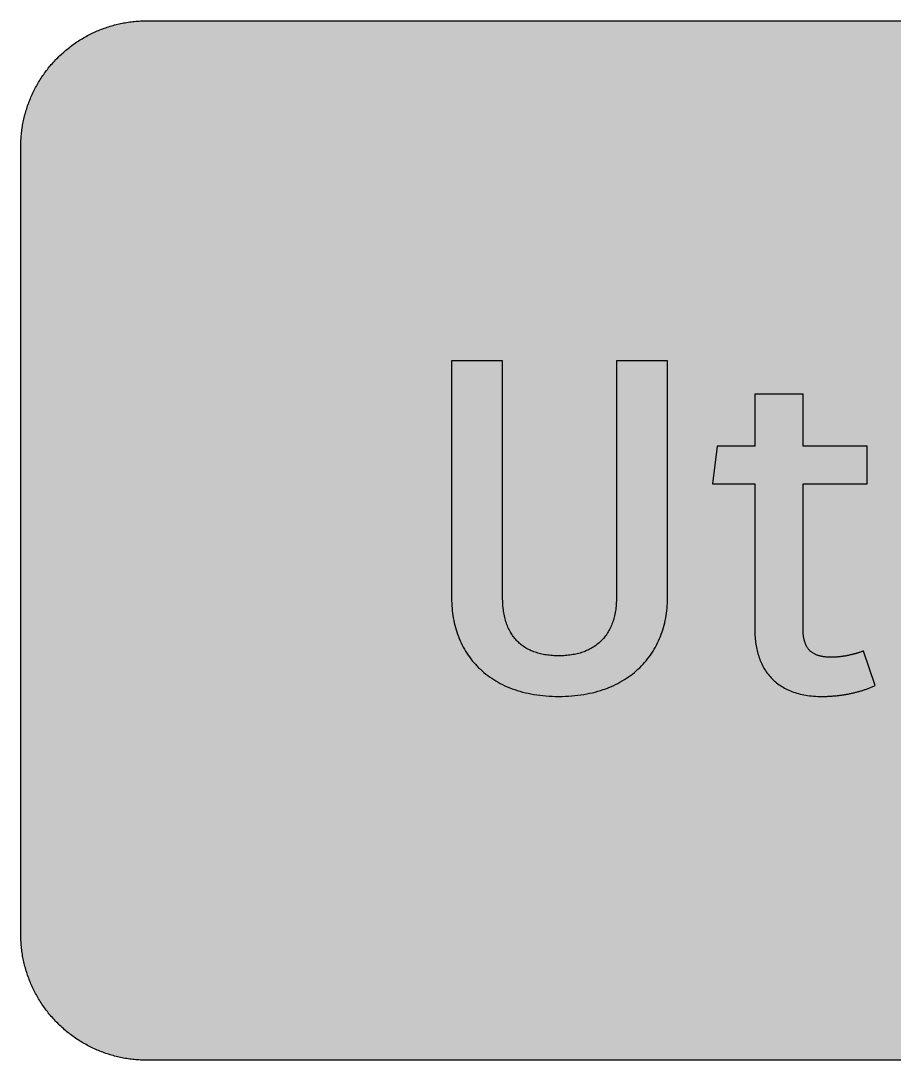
# Model space of a CAD drawing. Header units: millimetres. Extents: x 0 to 212, y 0 to 116.
# Drawn here: x 0.1 to 97.9, y 0.1 to 116.5 of the extents above; entities that cross this region are included whole.
import ezdxf

# ---------------------------------------------------------------- set-up
doc = ezdxf.new("R2010")
doc.units = ezdxf.units.MM

msp = doc.modelspace()

# ---------------------------------------------------------------- hatches: boundary and pattern name
for color, points in [(254, [(14.1633, 0.0536), (13.9878, 0.0533), (13.8125, 0.0559), (13.6373, 0.061), (13.462, 0.0686), (13.2893, 0.0787), (13.114, 0.0914), (12.9413, 0.1041), (12.7686, 0.1219), (12.5959, 0.1397), (12.4231, 0.16), (12.2504, 0.1829), (12.0777, 0.2057), (11.9075, 0.2337), (11.7373, 0.2616), (11.5672, 0.2921), (11.397, 0.3251), (11.2268, 0.3607), (11.0592, 0.3988), (10.8915, 0.4369), (10.7239, 0.4775), (10.5562, 0.5207), (10.3886, 0.5664), (10.2235, 0.6121), (10.0584, 0.6629), (9.8933, 0.7137), (9.7307, 0.7671), (9.5682, 0.8204), (9.4056, 0.8788), (9.2431, 0.9373), (9.083, 0.9982), (8.923, 1.0617), (8.763, 1.1252), (8.6055, 1.1938), (8.4455, 1.2624), (8.2906, 1.331), (8.1331, 1.4046), (7.9781, 1.4783), (7.8232, 1.5545), (7.6708, 1.6332), (7.5184, 1.7145), (7.366, 1.7958), (7.2161, 1.8796), (7.0663, 1.966), (6.919, 2.0523), (6.7716, 2.1438), (6.6243, 2.2352), (6.4795, 2.3266), (6.3348, 2.4232), (6.19, 2.5197), (6.0477, 2.6187), (5.908, 2.7178), (5.7683, 2.8194), (5.6286, 2.9235), (5.4915, 3.0302), (5.3543, 3.1369), (5.2197, 3.2461), (5.0851, 3.3579), (4.953, 3.4722), (4.8209, 3.5865), (4.6914, 3.7033), (4.5644, 3.8202), (4.4348, 3.9395), (4.3104, 4.0615), (4.1859, 4.1859), (4.0615, 4.3104), (3.9395, 4.4348), (3.8202, 4.5618), (3.7033, 4.6914), (3.5865, 4.8209), (3.4722, 4.953), (3.3579, 5.0851), (3.2487, 5.2197), (3.1369, 5.3543), (3.0302, 5.4915), (2.9235, 5.6286), (2.8194, 5.7683), (2.7178, 5.908), (2.6187, 6.0477), (2.5197, 6.19), (2.4232, 6.3348), (2.3266, 6.477), (2.2352, 6.6243), (2.1438, 6.7691), (2.0523, 6.919), (1.966, 7.0663), (1.8796, 7.2161), (1.7958, 7.366), (1.7145, 7.5184), (1.6332, 7.6708), (1.5545, 7.8232), (1.4783, 7.9781), (1.4046, 8.1331), (1.331, 8.2906), (1.2598, 8.4455), (1.1913, 8.603), (1.1252, 8.763), (1.0592, 8.923), (0.9982, 9.083), (0.9373, 9.2431), (0.8763, 9.4056), (0.8204, 9.5682), (0.7645, 9.7307), (0.7112, 9.8933), (0.6604, 10.0584), (0.6121, 10.2235), (0.5639, 10.3911), (0.5207, 10.5562), (0.4775, 10.7239), (0.4343, 10.8915), (0.3962, 11.0592), (0.3607, 11.2268), (0.3251, 11.397), (0.2921, 11.5672), (0.2616, 11.7373), (0.2311, 11.9075), (0.2057, 12.0802), (0.1803, 12.2504), (0.1575, 12.4231), (0.1372, 12.5959), (0.1194, 12.7686), (0.1041, 12.9413), (0.0889, 13.1166), (0.0787, 13.2893), (0.0686, 13.4645), (0.061, 13.6373), (0.0559, 13.8125), (0.0508, 13.9878), (0.0508, 14.163), (0.0522, 102.3592), (0.0508, 102.5322), (0.0559, 102.7074), (0.061, 102.8827), (0.0686, 103.058), (0.0787, 103.2307), (0.0889, 103.4059), (0.1041, 103.5787), (0.1194, 103.7514), (0.1372, 103.9241), (0.1575, 104.0968), (0.1803, 104.2695), (0.2057, 104.4423), (0.2311, 104.6124), (0.2616, 104.7826), (0.2921, 104.9528), (0.3251, 105.123), (0.3607, 105.2932), (0.3962, 105.4608), (0.4343, 105.6284), (0.4775, 105.7961), (0.5207, 105.9637), (0.5639, 106.1314), (0.6121, 106.2965), (0.6604, 106.4616), (0.7112, 106.6267), (0.7645, 106.7892), (0.8204, 106.9518), (0.8763, 107.1143), (0.9373, 107.2769), (0.9982, 107.4369), (1.0592, 107.5969), (1.1252, 107.757), (1.1913, 107.9144), (1.2598, 108.0745), (1.331, 108.2294), (1.4046, 108.3869), (1.4783, 108.5418), (1.5545, 108.6968), (1.6332, 108.8492), (1.7145, 109.0016), (1.7958, 109.154), (1.8796, 109.3038), (1.966, 109.4537), (2.0523, 109.601), (2.1438, 109.7483), (2.2352, 109.8956), (2.3266, 110.0404), (2.4232, 110.1852), (2.5197, 110.33), (2.6187, 110.4722), (2.7178, 110.6119), (2.8194, 110.7516), (2.9235, 110.8913), (3.0302, 111.0285), (3.1369, 111.1656), (3.2487, 111.3003), (3.3579, 111.4349), (3.4722, 111.567), (3.5865, 111.699), (3.7033, 111.8286), (3.8202, 111.9556), (3.9395, 112.0851), (4.0615, 112.2096), (4.1859, 112.334), (4.3104, 112.4585), (4.4348, 112.5804), (4.5644, 112.6998), (4.6914, 112.8166), (4.8209, 112.9335), (4.953, 113.0478), (5.0851, 113.1621), (5.2197, 113.2713), (5.3543, 113.3831), (5.4915, 113.4897), (5.6286, 113.5964), (5.7683, 113.7006), (5.908, 113.8022), (6.0477, 113.9012), (6.19, 114.0003), (6.3348, 114.0968), (6.4795, 114.1933), (6.6243, 114.2848), (6.7716, 114.3762), (6.919, 114.4676), (7.0663, 114.554), (7.2161, 114.6404), (7.366, 114.7242), (7.5184, 114.8055), (7.6708, 114.8867), (7.8232, 114.9655), (7.9781, 115.0417), (8.1331, 115.1153), (8.2906, 115.189), (8.4455, 115.2601), (8.6055, 115.3287), (8.763, 115.3947), (8.923, 115.4608), (9.083, 115.5217), (9.2431, 115.5827), (9.4056, 115.6437), (9.5682, 115.6995), (9.7307, 115.7554), (9.8933, 115.8088), (10.0584, 115.8596), (10.2235, 115.9078), (10.3886, 115.9561), (10.5562, 115.9993), (10.7239, 116.0424), (10.8915, 116.0856), (11.0592, 116.1237), (11.2268, 116.1593), (11.397, 116.1948), (11.5672, 116.2279), (11.7373, 116.2583), (11.9075, 116.2888), (12.0777, 116.3142), (12.2504, 116.3396), (12.4231, 116.3625), (12.5959, 116.3828), (12.7686, 116.4006), (12.9413, 116.4158), (13.114, 116.4311), (13.2893, 116.4412), (13.462, 116.4514), (13.6373, 116.459), (13.8125, 116.4641), (13.9878, 116.4692), (14.163, 116.4692), (197.6078, 116.4703), (197.7822, 116.4692), (197.9574, 116.4641), (198.1327, 116.459), (198.3054, 116.4514), (198.4807, 116.4412), (198.6534, 116.4311), (198.8287, 116.4158), (199.0014, 116.4006), (199.1741, 116.3828), (199.3468, 116.3625), (199.5195, 116.3396), (199.6897, 116.3142), (199.8624, 116.2888), (200.0326, 116.2583), (200.2028, 116.2279), (200.373, 116.1948), (200.5432, 116.1593), (200.7108, 116.1237), (200.8784, 116.0856), (201.0461, 116.0424), (201.2137, 115.9993), (201.3788, 115.9561), (201.5465, 115.9078), (201.7116, 115.8596), (201.8767, 115.8088), (202.0392, 115.7554), (202.2018, 115.6995), (202.3643, 115.6437), (202.5269, 115.5827), (202.6869, 115.5217), (202.8469, 115.4608), (203.007, 115.3947), (203.167, 115.3287), (203.3245, 115.2601), (203.4794, 115.189), (203.6369, 115.1153), (203.7918, 115.0417), (203.9468, 114.9655), (204.0992, 114.8867), (204.2516, 114.8055), (204.404, 114.7242), (204.5538, 114.6404), (204.7037, 114.554), (204.8535, 114.4676), (205.0009, 114.3762), (205.1456, 114.2848), (205.293, 114.1933), (205.4352, 114.0968), (205.58, 114.0003), (205.7222, 113.9012), (205.8619, 113.8022), (206.0016, 113.7006), (206.1413, 113.5964), (206.2785, 113.4897), (206.4156, 113.3831), (206.5503, 113.2713), (206.6849, 113.1621), (206.817, 113.0478), (206.949, 112.9335), (207.0786, 112.8166), (207.2081, 112.6998), (207.3351, 112.5804), (207.4596, 112.4585), (207.584, 112.334), (207.7085, 112.2096), (207.8304, 112.0851), (207.9498, 111.9556), (208.0666, 111.8286), (208.1835, 111.699), (208.2978, 111.567), (208.4121, 111.4349), (208.5238, 111.3003), (208.6331, 111.1656), (208.7397, 111.0285), (208.8464, 110.8913), (208.9506, 110.7516), (209.0522, 110.6119), (209.1512, 110.4722), (209.2503, 110.33), (209.3468, 110.1852), (209.4433, 110.0404), (209.5348, 109.8956), (209.6262, 109.7483), (209.7176, 109.601), (209.804, 109.4537), (209.8904, 109.3038), (209.9742, 109.154), (210.0555, 109.0016), (210.1367, 108.8492), (210.2155, 108.6968), (210.2917, 108.5418), (210.3653, 108.3869), (210.439, 108.2294), (210.5076, 108.0745), (210.5762, 107.9144), (210.6447, 107.757), (210.7082, 107.5969), (210.7717, 107.4369), (210.8327, 107.2769), (210.8911, 107.1143), (210.9495, 106.9518), (211.0029, 106.7892), (211.0562, 106.6267), (211.107, 106.4616), (211.1578, 106.2965), (211.2035, 106.1314), (211.2493, 105.9637), (211.2924, 105.7961), (211.3331, 105.6284), (211.3712, 105.4608), (211.4093, 105.2932), (211.4448, 105.123), (211.4779, 104.9528), (211.5083, 104.7826), (211.5363, 104.6124), (211.5642, 104.4423), (211.5871, 104.2695), (211.6099, 104.0968), (211.6303, 103.9241), (211.648, 103.7514), (211.6658, 103.5787), (211.6785, 103.4059), (211.6912, 103.2307), (211.7014, 103.058), (211.709, 102.8827), (211.7141, 102.7074), (211.7166, 102.5322), (211.7166, 102.3569), (211.7189, 14.1647), (211.7166, 13.9878), (211.7141, 13.8125), (211.709, 13.6373), (211.7014, 13.4645), (211.6912, 13.2893), (211.6785, 13.1166), (211.6658, 12.9413), (211.648, 12.7686), (211.6303, 12.5959), (211.6099, 12.4231), (211.5871, 12.2504), (211.5642, 12.0802), (211.5363, 11.9075), (211.5083, 11.7373), (211.4779, 11.5672), (211.4448, 11.397), (211.4093, 11.2268), (211.3712, 11.0592), (211.3331, 10.8915), (211.2924, 10.7239), (211.2493, 10.5562), (211.2035, 10.3911), (211.1578, 10.2235), (211.107, 10.0584), (211.0562, 9.8933), (211.0029, 9.7307), (210.9495, 9.5682), (210.8911, 9.4056), (210.8327, 9.2431), (210.7717, 9.083), (210.7082, 8.923), (210.6447, 8.763), (210.5762, 8.603), (210.5076, 8.4455), (210.439, 8.2906), (210.3653, 8.1331), (210.2917, 7.9781), (210.2155, 7.8232), (210.1367, 7.6708), (210.0555, 7.5184), (209.9742, 7.366), (209.8904, 7.2161), (209.804, 7.0663), (209.7176, 6.919), (209.6262, 6.7691), (209.5348, 6.6243), (209.4433, 6.477), (209.3468, 6.3348), (209.2503, 6.19), (209.1512, 6.0477), (209.0522, 5.908), (208.9506, 5.7683), (208.8464, 5.6286), (208.7397, 5.4915), (208.6331, 5.3543), (208.5238, 5.2197), (208.4121, 5.0851), (208.2978, 4.953), (208.1835, 4.8209), (208.0666, 4.6914), (207.9498, 4.5618), (207.8304, 4.4348), (207.7085, 4.3104), (207.584, 4.1859), (207.4596, 4.0615), (207.3351, 3.9395), (207.2081, 3.8202), (207.0786, 3.7033), (206.949, 3.5865), (206.817, 3.4722), (206.6849, 3.3579), (206.5503, 3.2461), (206.4156, 3.1369), (206.2785, 3.0302), (206.1413, 2.9235), (206.0016, 2.8194), (205.8619, 2.7178), (205.7222, 2.6187), (205.58, 2.5197), (205.4352, 2.4232), (205.293, 2.3266), (205.1456, 2.2352), (205.0009, 2.1438), (204.8535, 2.0523), (204.7037, 1.966), (204.5538, 1.8796), (204.404, 1.7958), (204.2516, 1.7145), (204.0992, 1.6332), (203.9468, 1.5545), (203.7918, 1.4783), (203.6369, 1.4046), (203.4794, 1.331), (203.3245, 1.2624), (203.167, 1.1938), (203.007, 1.1252), (202.8469, 1.0617), (202.6869, 0.9982), (202.5269, 0.9373), (202.3643, 0.8788), (202.2018, 0.8204), (202.0392, 0.7671), (201.8767, 0.7137), (201.7116, 0.6629), (201.5465, 0.6121), (201.3788, 0.5664), (201.2137, 0.5207), (201.0461, 0.4775), (200.8784, 0.4369), (200.7108, 0.3988), (200.5432, 0.3607), (200.373, 0.3251), (200.2028, 0.2921), (200.0326, 0.2616), (199.8624, 0.2337), (199.6897, 0.2057), (199.5195, 0.1829), (199.3468, 0.16), (199.1741, 0.1397), (199.0014, 0.1219), (198.8287, 0.1041), (198.6534, 0.0914), (198.4807, 0.0787), (198.3054, 0.0686), (198.1327, 0.061), (197.9574, 0.0559), (197.7822, 0.0533), (197.6069, 0.0533)]), (59, [(72.4958, 78.3689), (66.7812, 78.3689), (66.7812, 51.912), (66.7791, 51.7068), (66.7715, 51.5061), (66.7639, 51.308), (66.7512, 51.1124), (66.736, 50.9219), (66.7156, 50.734), (66.6928, 50.5485), (66.6648, 50.3682), (66.6344, 50.1879), (66.6013, 50.0151), (66.5658, 49.8424), (66.5251, 49.6748), (66.4794, 49.5071), (66.4337, 49.3471), (66.3829, 49.1871), (66.3296, 49.0322), (66.2711, 48.8798), (66.2127, 48.7299), (66.1492, 48.5851), (66.0806, 48.4429), (66.0121, 48.3032), (65.9384, 48.166), (65.8622, 48.0339), (65.7835, 47.9044), (65.7022, 47.7774), (65.6158, 47.6529), (65.5269, 47.5336), (65.4355, 47.4167), (65.3415, 47.3024), (65.245, 47.1932), (65.1434, 47.0865), (65.0392, 46.9824), (64.9351, 46.8808), (64.8259, 46.7843), (64.7116, 46.6903), (64.5973, 46.5988), (64.4804, 46.5099), (64.3585, 46.4261), (64.2366, 46.3448), (64.1096, 46.2661), (63.9826, 46.1924), (63.8505, 46.1188), (63.7159, 46.0502), (63.5787, 45.9842), (63.4416, 45.9232), (63.2993, 45.8648), (63.1546, 45.8089), (63.0072, 45.7556), (62.8574, 45.7073), (62.705, 45.659), (62.55, 45.6184), (62.3926, 45.5778), (62.2325, 45.5397), (62.0725, 45.5066), (61.9074, 45.4762), (61.7398, 45.4508), (61.5721, 45.4254), (61.3994, 45.405), (61.2267, 45.3873), (61.0514, 45.3746), (60.8711, 45.3619), (60.6908, 45.3542), (60.5079, 45.3492), (60.325, 45.3492), (60.1396, 45.3492), (59.9567, 45.3542), (59.7764, 45.3619), (59.5986, 45.372), (59.4233, 45.3873), (59.2506, 45.405), (59.0804, 45.4254), (58.9128, 45.4482), (58.7477, 45.4736), (58.5851, 45.5041), (58.4251, 45.5371), (58.2676, 45.5727), (58.1152, 45.6133), (57.9628, 45.654), (57.8129, 45.6997), (57.6656, 45.7479), (57.5208, 45.8013), (57.3786, 45.8546), (57.2414, 45.913), (57.1043, 45.974), (56.9722, 46.04), (56.8401, 46.1061), (56.7131, 46.1772), (56.5861, 46.2534), (56.4642, 46.3296), (56.3448, 46.4109), (56.228, 46.4947), (56.1137, 46.5811), (56.0019, 46.6725), (55.8952, 46.7665), (55.7886, 46.863), (55.687, 46.9621), (55.5879, 47.0662), (55.4914, 47.1729), (55.3974, 47.2821), (55.306, 47.3964), (55.2171, 47.5107), (55.1332, 47.6326), (55.052, 47.7545), (54.9732, 47.8815), (54.897, 48.0111), (54.8234, 48.1432), (54.7548, 48.2803), (54.6862, 48.4175), (54.6227, 48.5623), (54.5643, 48.707), (54.5059, 48.8569), (54.4525, 49.0093), (54.4017, 49.1668), (54.3535, 49.3243), (54.3077, 49.4868), (54.2671, 49.6545), (54.229, 49.8246), (54.1934, 49.9974), (54.163, 50.1726), (54.135, 50.353), (54.1096, 50.5358), (54.0868, 50.7213), (54.069, 50.9118), (54.0537, 51.1048), (54.041, 51.3004), (54.0334, 51.501), (54.0283, 51.7042), (54.0258, 51.91), (54.0272, 78.3689), (48.3126, 78.3689), (48.3126, 51.8058), (48.3133, 51.5214), (48.3235, 51.2369), (48.3387, 50.9575), (48.3591, 50.6781), (48.387, 50.4012), (48.4175, 50.1269), (48.4581, 49.8551), (48.5013, 49.5833), (48.5521, 49.3166), (48.608, 49.0525), (48.6715, 48.7883), (48.7401, 48.5292), (48.8137, 48.2727), (48.895, 48.0187), (48.9814, 47.7647), (49.0728, 47.5183), (49.1693, 47.2719), (49.2735, 47.0306), (49.3827, 46.7919), (49.4995, 46.5557), (49.6189, 46.322), (49.7484, 46.0934), (49.8805, 45.8699), (50.0202, 45.6489), (50.165, 45.4304), (50.3149, 45.2171), (50.4723, 45.0063), (50.6324, 44.8005), (50.8025, 44.5999), (50.9753, 44.4017), (51.1556, 44.2087), (51.341, 44.0182), (51.5315, 43.8353), (51.7296, 43.655), (51.9328, 43.4797), (52.1411, 43.3095), (52.357, 43.1444), (52.5755, 42.9819), (52.8015, 42.8269), (53.0352, 42.6771), (53.2714, 42.5298), (53.5153, 42.3901), (53.7642, 42.2554), (54.0207, 42.1259), (54.2823, 42.0014), (54.549, 41.8821), (54.8208, 41.7703), (55.0977, 41.6611), (55.3822, 41.562), (55.6717, 41.4655), (55.9664, 41.3766), (56.2686, 41.2928), (56.5734, 41.214), (56.8858, 41.1455), (57.2059, 41.0794), (57.5285, 41.021), (57.8587, 40.9702), (58.1939, 40.9245), (58.5343, 40.8864), (58.8797, 40.8559), (59.2328, 40.8305), (59.5909, 40.8127), (59.9542, 40.8026), (60.325, 40.7975), (60.6933, 40.8026), (61.0565, 40.8127), (61.4147, 40.8305), (61.7677, 40.8559), (62.1157, 40.8864), (62.4586, 40.9245), (62.7939, 40.9702), (63.1266, 41.021), (63.4517, 41.0794), (63.7718, 41.1455), (64.0867, 41.214), (64.3941, 41.2928), (64.6989, 41.3766), (64.9961, 41.4655), (65.2882, 41.562), (65.5752, 41.6611), (65.8546, 41.7703), (66.1314, 41.8821), (66.4007, 42.0014), (66.6648, 42.1259), (66.9214, 42.2554), (67.1754, 42.3901), (67.4218, 42.5298), (67.6631, 42.6771), (67.8993, 42.8269), (68.1279, 42.9819), (68.3514, 43.1444), (68.5698, 43.3095), (68.7832, 43.4797), (68.9889, 43.655), (69.1896, 43.8353), (69.3852, 44.0182), (69.5757, 44.2087), (69.7586, 44.4017), (69.9364, 44.5999), (70.1091, 44.8005), (70.2742, 45.0063), (70.4342, 45.2171), (70.5891, 45.4304), (70.7365, 45.6489), (70.8787, 45.8699), (71.0159, 46.0934), (71.1454, 46.322), (71.2699, 46.5557), (71.3892, 46.7919), (71.501, 47.0306), (71.6077, 47.2719), (71.7093, 47.5183), (71.8033, 47.7647), (71.8922, 48.0187), (71.976, 48.2727), (72.0522, 48.5292), (72.1233, 48.7883), (72.1868, 49.0525), (72.2452, 49.3166), (72.296, 49.5833), (72.3443, 49.8551), (72.3824, 50.1269), (72.4179, 50.4012), (72.4459, 50.6781), (72.4662, 50.9575), (72.4814, 51.2369), (72.4916, 51.5214), (72.4941, 51.8033)]), (59, [(82.2854, 48.2078), (82.2858, 48.006), (82.2909, 47.8079), (82.2985, 47.6123), (82.3112, 47.4167), (82.3265, 47.2237), (82.3468, 47.0332), (82.3697, 46.8452), (82.3951, 46.6573), (82.423, 46.4718), (82.456, 46.289), (82.4941, 46.1086), (82.5322, 45.9308), (82.5779, 45.7556), (82.6237, 45.5803), (82.6745, 45.4101), (82.7303, 45.2399), (82.7862, 45.0723), (82.8497, 44.9097), (82.9132, 44.7472), (82.9818, 44.5897), (83.0555, 44.4322), (83.1317, 44.2773), (83.2104, 44.1274), (83.2942, 43.9776), (83.3806, 43.8328), (83.472, 43.6905), (83.5685, 43.5508), (83.6651, 43.4137), (83.7667, 43.2791), (83.8733, 43.147), (83.9826, 43.02), (84.0969, 42.8955), (84.2137, 42.7736), (84.3356, 42.6542), (84.4601, 42.5399), (84.5896, 42.4256), (84.7217, 42.3189), (84.8589, 42.2123), (84.9986, 42.1107), (85.1433, 42.0116), (85.2907, 41.9176), (85.4431, 41.8262), (85.598, 41.7373), (85.758, 41.6535), (85.9206, 41.5722), (86.0908, 41.496), (86.2609, 41.4223), (86.4362, 41.3537), (86.6165, 41.2877), (86.7994, 41.2267), (86.9874, 41.1683), (87.1804, 41.115), (87.376, 41.0642), (87.5741, 41.0185), (87.7799, 40.9778), (87.9881, 40.9397), (88.199, 40.9067), (88.4149, 40.8788), (88.6358, 40.8534), (88.8594, 40.833), (89.088, 40.8178), (89.3216, 40.8076), (89.5579, 40.8), (89.7992, 40.7975), (89.8957, 40.7975), (89.9922, 40.8), (90.0887, 40.8), (90.1852, 40.8026), (90.2818, 40.8051), (90.3783, 40.8076), (90.4748, 40.8127), (90.5688, 40.8153), (90.6653, 40.8203), (90.7618, 40.8254), (90.8583, 40.8305), (90.9523, 40.8381), (91.0488, 40.8457), (91.1454, 40.8534), (91.2393, 40.861), (91.3359, 40.8686), (91.4298, 40.8788), (91.5264, 40.8889), (91.6203, 40.8991), (91.7169, 40.9092), (91.8108, 40.9219), (91.9048, 40.9346), (92.0013, 40.9473), (92.0953, 40.96), (92.1893, 40.9727), (92.2833, 40.988), (92.3773, 41.0032), (92.4712, 41.0185), (92.5652, 41.0362), (92.6592, 41.0515), (92.7532, 41.0693), (92.8472, 41.0896), (92.9411, 41.1074), (93.0351, 41.1277), (93.1291, 41.148), (93.2205, 41.1683), (93.3145, 41.1886), (93.4085, 41.2115), (93.4999, 41.2344), (93.5939, 41.2572), (93.6854, 41.2801), (93.7793, 41.3055), (93.8708, 41.3309), (93.9622, 41.3563), (94.0537, 41.3842), (94.1476, 41.4096), (94.2391, 41.4376), (94.3305, 41.468), (94.422, 41.496), (94.5134, 41.5265), (94.6048, 41.5569), (94.6963, 41.5874), (94.7877, 41.6204), (94.8766, 41.6509), (94.9681, 41.6865), (95.0595, 41.7195), (95.1484, 41.7525), (95.2398, 41.7881), (95.3287, 41.8262), (95.4202, 41.8617), (95.5091, 41.8998), (95.598, 41.9379), (95.6894, 41.976), (95.7783, 42.0141), (94.4563, 45.8787), (94.3915, 45.8546), (94.328, 45.8343), (94.2645, 45.8114), (94.201, 45.7911), (94.1375, 45.7708), (94.0765, 45.7505), (94.0156, 45.7302), (93.9521, 45.7098), (93.8911, 45.6921), (93.8327, 45.6743), (93.7717, 45.654), (93.7108, 45.6362), (93.6523, 45.6184), (93.5939, 45.6032), (93.533, 45.5854), (93.4745, 45.5676), (93.4161, 45.5524), (93.3602, 45.5371), (93.3018, 45.5219), (93.2434, 45.5066), (93.1875, 45.4914), (93.1291, 45.4787), (93.0732, 45.4635), (93.0173, 45.4508), (92.9589, 45.4381), (92.903, 45.4254), (92.8472, 45.4127), (92.7913, 45.4), (92.7354, 45.3873), (92.6821, 45.3771), (92.6262, 45.3644), (92.5703, 45.3542), (92.5144, 45.3441), (92.4611, 45.3339), (92.4052, 45.3238), (92.3493, 45.3161), (92.296, 45.306), (92.2401, 45.2984), (92.1868, 45.2907), (92.1309, 45.2806), (92.0775, 45.273), (92.0217, 45.2679), (91.9683, 45.2603), (91.9124, 45.2526), (91.8591, 45.2476), (91.8032, 45.2399), (91.7499, 45.2349), (91.694, 45.2298), (91.6407, 45.2247), (91.5848, 45.2196), (91.5289, 45.2171), (91.4756, 45.212), (91.4197, 45.2095), (91.3638, 45.2044), (91.3079, 45.2018), (91.2546, 45.1993), (91.1987, 45.1968), (91.1428, 45.1968), (91.0869, 45.1942), (91.0285, 45.1917), (90.9726, 45.1917), (90.9168, 45.1917), (90.8609, 45.1891), (90.8025, 45.1891), (90.6932, 45.1917), (90.584, 45.1942), (90.4799, 45.1968), (90.3757, 45.2044), (90.2741, 45.212), (90.1751, 45.2196), (90.0786, 45.2323), (89.9846, 45.245), (89.8931, 45.2577), (89.8042, 45.273), (89.7153, 45.2907), (89.6315, 45.3111), (89.5477, 45.3314), (89.4664, 45.3542), (89.3877, 45.3796), (89.3115, 45.405), (89.2353, 45.4304), (89.1642, 45.4609), (89.093, 45.4914), (89.0245, 45.5219), (88.9584, 45.5574), (88.8924, 45.593), (88.8289, 45.6286), (88.7679, 45.6667), (88.7095, 45.7073), (88.6536, 45.7479), (88.5977, 45.7911), (88.5444, 45.8368), (88.4936, 45.8826), (88.4428, 45.9308), (88.3945, 45.9791), (88.3488, 46.0299), (88.3056, 46.0832), (88.2625, 46.1366), (88.2218, 46.1924), (88.1812, 46.2483), (88.1456, 46.3067), (88.1075, 46.3652), (88.0745, 46.4261), (88.0415, 46.4896), (88.011, 46.5531), (87.9805, 46.6192), (87.9526, 46.6852), (87.9272, 46.7538), (87.9018, 46.8249), (87.8764, 46.896), (87.8561, 46.9697), (87.8357, 47.0433), (87.8154, 47.117), (87.7976, 47.1957), (87.7799, 47.2745), (87.7672, 47.3532), (87.7519, 47.4345), (87.7392, 47.5158), (87.7291, 47.6021), (87.7189, 47.686), (87.7087, 47.7723), (87.7011, 47.8612), (87.696, 47.9501), (87.691, 48.0416), (87.6859, 48.133), (87.6833, 48.227), (87.6833, 48.321), (87.6808, 48.4175), (87.6833, 64.6105), (94.8792, 64.6105), (94.8792, 68.8439), (87.6833, 68.8439), (87.6833, 74.6647), (82.2854, 74.6647), (82.2854, 68.8439), (78.0521, 68.8439), (77.5229, 64.6105), (82.2854, 64.6105)])]:
    msp.add_hatch(color=color).paths.add_polyline_path(points)
h = msp.add_hatch(color=59)
h.paths.add_polyline_path([(14.1633, 3.5814), (13.8887, 3.5839), (13.6169, 3.5941), (13.3477, 3.6119), (13.081, 3.6347), (12.8143, 3.6652), (12.5501, 3.7008), (12.2885, 3.7465), (12.0294, 3.7948), (11.7729, 3.8506), (11.5164, 3.9141), (11.2649, 3.9827), (11.016, 4.0564), (10.7671, 4.1351), (10.5232, 4.2215), (10.2819, 4.3129), (10.0432, 4.412), (9.8069, 4.5161), (9.5733, 4.6228), (9.3447, 4.7371), (9.1186, 4.8565), (8.8951, 4.9809), (8.6741, 5.113), (8.4582, 5.2476), (8.2448, 5.3873), (8.0366, 5.5321), (7.8308, 5.682), (7.6276, 5.8369), (7.4295, 5.9969), (7.2365, 6.1595), (7.046, 6.3297), (6.8605, 6.5024), (6.6777, 6.6802), (6.5024, 6.8605), (6.3271, 7.046), (6.1595, 7.2365), (5.9969, 7.432), (5.8369, 7.6302), (5.682, 7.8308), (5.5321, 8.0366), (5.3873, 8.2448), (5.2451, 8.4582), (5.1105, 8.6741), (4.9809, 8.8951), (4.8565, 9.1186), (4.7371, 9.3447), (4.6228, 9.5758), (4.5136, 9.8069), (4.4094, 10.0432), (4.3129, 10.2819), (4.2215, 10.5232), (4.1351, 10.7696), (4.0538, 11.016), (3.9802, 11.2649), (3.9116, 11.5189), (3.8506, 11.7729), (3.7948, 12.0294), (3.744, 12.2911), (3.7008, 12.5527), (3.6627, 12.8143), (3.6322, 13.081), (3.6093, 13.3502), (3.5916, 13.6195), (3.5814, 13.8913), (3.5789, 14.163), (3.58, 102.3592), (3.5814, 102.6312), (3.5916, 102.903), (3.6093, 103.1723), (3.6322, 103.439), (3.6627, 103.7057), (3.7008, 103.9698), (3.744, 104.2314), (3.7948, 104.4905), (3.8506, 104.7471), (3.9116, 105.0036), (3.9802, 105.2551), (4.0538, 105.504), (4.1351, 105.7529), (4.2215, 105.9967), (4.3129, 106.238), (4.4094, 106.4768), (4.5136, 106.713), (4.6228, 106.9467), (4.7371, 107.1753), (4.8565, 107.4014), (4.9809, 107.6249), (5.1105, 107.8459), (5.2451, 108.0618), (5.3873, 108.2751), (5.5321, 108.4834), (5.682, 108.6891), (5.8369, 108.8923), (5.9969, 109.0905), (6.1595, 109.2835), (6.3271, 109.474), (6.5024, 109.6594), (6.6777, 109.8423), (6.8605, 110.0176), (7.046, 110.1928), (7.2365, 110.3605), (7.4295, 110.523), (7.6276, 110.683), (7.8308, 110.838), (8.0366, 110.9878), (8.2448, 111.1326), (8.4582, 111.2749), (8.6741, 111.4095), (8.8951, 111.539), (9.1186, 111.6635), (9.3447, 111.7829), (9.5733, 111.8972), (9.8069, 112.0064), (10.0432, 112.1105), (10.2819, 112.207), (10.5232, 112.2985), (10.7671, 112.3848), (11.016, 112.4661), (11.2649, 112.5398), (11.5164, 112.6084), (11.7729, 112.6693), (12.0294, 112.7252), (12.2885, 112.776), (12.5501, 112.8192), (12.8143, 112.8573), (13.081, 112.8878), (13.3477, 112.9106), (13.6169, 112.9284), (13.8887, 112.9386), (14.163, 112.9411), (197.6078, 112.9425), (197.8787, 112.9386), (198.1505, 112.9284), (198.4197, 112.9106), (198.689, 112.8878), (198.9557, 112.8573), (199.2173, 112.8192), (199.4789, 112.776), (199.7405, 112.7252), (199.9971, 112.6693), (200.2511, 112.6084), (200.5051, 112.5398), (200.754, 112.4661), (201.0004, 112.3848), (201.2467, 112.2985), (201.488, 112.207), (201.7268, 112.1105), (201.963, 112.0064), (202.1942, 111.8972), (202.4253, 111.7829), (202.6514, 111.6635), (202.8749, 111.539), (203.0959, 111.4095), (203.3118, 111.2749), (203.5251, 111.1326), (203.7334, 110.9878), (203.9391, 110.838), (204.1398, 110.683), (204.3379, 110.523), (204.5335, 110.3605), (204.724, 110.1928), (204.9094, 110.0176), (205.0898, 109.8423), (205.2676, 109.6594), (205.4403, 109.474), (205.6105, 109.2835), (205.773, 109.0905), (205.933, 108.8923), (206.088, 108.6891), (206.2378, 108.4834), (206.3826, 108.2751), (206.5223, 108.0618), (206.6569, 107.8459), (206.789, 107.6249), (206.9135, 107.4014), (207.0329, 107.1753), (207.1472, 106.9467), (207.2538, 106.713), (207.358, 106.4768), (207.457, 106.238), (207.5485, 105.9967), (207.6348, 105.7529), (207.7136, 105.504), (207.7872, 105.2551), (207.8558, 105.0036), (207.9193, 104.7471), (207.9752, 104.4905), (208.0235, 104.2314), (208.0692, 103.9698), (208.1047, 103.7057), (208.1352, 103.439), (208.1581, 103.1723), (208.1759, 102.903), (208.186, 102.6312), (208.1911, 102.3569), (208.1911, 14.1647), (208.186, 13.8913), (208.1759, 13.6195), (208.1581, 13.3502), (208.1352, 13.081), (208.1047, 12.8143), (208.0692, 12.5527), (208.0235, 12.2911), (207.9752, 12.0294), (207.9193, 11.7729), (207.8558, 11.5189), (207.7872, 11.2649), (207.7136, 11.016), (207.6348, 10.7696), (207.5485, 10.5232), (207.457, 10.2819), (207.358, 10.0432), (207.2538, 9.8069), (207.1472, 9.5758), (207.0329, 9.3447), (206.9135, 9.1186), (206.789, 8.8951), (206.6569, 8.6741), (206.5223, 8.4582), (206.3826, 8.2448), (206.2378, 8.0366), (206.088, 7.8308), (205.933, 7.6302), (205.773, 7.432), (205.6105, 7.2365), (205.4403, 7.046), (205.2676, 6.8605), (205.0898, 6.6802), (204.9094, 6.5024), (204.724, 6.3297), (204.5335, 6.1595), (204.3379, 5.9969), (204.1398, 5.8369), (203.9391, 5.682), (203.7334, 5.5321), (203.5251, 5.3873), (203.3118, 5.2476), (203.0959, 5.113), (202.8749, 4.9809), (202.6514, 4.8565), (202.4253, 4.7371), (202.1942, 4.6228), (201.963, 4.5161), (201.7268, 4.412), (201.488, 4.3129), (201.2467, 4.2215), (201.0004, 4.1351), (200.754, 4.0564), (200.5051, 3.9827), (200.2511, 3.9141), (199.9971, 3.8506), (199.7405, 3.7948), (199.4789, 3.7465), (199.2173, 3.7008), (198.9557, 3.6652), (198.689, 3.6347), (198.4197, 3.6119), (198.1505, 3.5941), (197.8787, 3.5839), (197.6069, 3.5789)])
h.paths.add_polyline_path([(14.1633, 8.8731), (14.0259, 8.8748), (13.8887, 8.8798), (13.7541, 8.8875), (13.622, 8.9002), (13.4874, 8.9154), (13.3553, 8.9332), (13.2258, 8.9535), (13.0962, 8.9789), (12.9667, 9.0068), (12.8397, 9.0373), (12.7127, 9.0729), (12.5882, 9.1084), (12.4663, 9.1491), (12.3419, 9.1923), (12.2225, 9.238), (12.1031, 9.2888), (11.9837, 9.3396), (11.8694, 9.3929), (11.7526, 9.4513), (11.6408, 9.5098), (11.5291, 9.5733), (11.4198, 9.6368), (11.3106, 9.7053), (11.2039, 9.7765), (11.0998, 9.8476), (10.9957, 9.9238), (10.8966, 10), (10.7975, 10.0787), (10.6985, 10.1625), (10.6045, 10.2464), (10.5105, 10.3327), (10.4216, 10.4216), (10.3327, 10.5131), (10.2464, 10.6045), (10.16, 10.701), (10.0787, 10.7975), (10, 10.8966), (9.9212, 10.9982), (9.8476, 11.0998), (9.7739, 11.2039), (9.7053, 11.3106), (9.6368, 11.4198), (9.5707, 11.5291), (9.5098, 11.6408), (9.4488, 11.7551), (9.3929, 11.8694), (9.337, 11.9863), (9.2862, 12.1031), (9.238, 12.2225), (9.1923, 12.3444), (9.1491, 12.4663), (9.1084, 12.5908), (9.0703, 12.7152), (9.0373, 12.8397), (9.0068, 12.9692), (8.9789, 13.0962), (8.9535, 13.2258), (8.9306, 13.3579), (8.9129, 13.4899), (8.8976, 13.622), (8.8849, 13.7566), (8.8773, 13.8913), (8.8722, 14.0259), (8.8697, 14.163), (8.8717, 102.3592), (8.8722, 102.4941), (8.8773, 102.6312), (8.8849, 102.7659), (8.8976, 102.8979), (8.9129, 103.0326), (8.9306, 103.1646), (8.9535, 103.2942), (8.9789, 103.4237), (9.0068, 103.5533), (9.0373, 103.6803), (9.0703, 103.8073), (9.1084, 103.9317), (9.1491, 104.0536), (9.1923, 104.1781), (9.238, 104.2975), (9.2862, 104.4169), (9.337, 104.5362), (9.3929, 104.6505), (9.4488, 104.7674), (9.5098, 104.8791), (9.5707, 104.9909), (9.6368, 105.1001), (9.7053, 105.2093), (9.7739, 105.316), (9.8476, 105.4202), (9.9212, 105.5243), (10, 105.6234), (10.0787, 105.7224), (10.16, 105.8215), (10.2464, 105.9155), (10.3327, 106.0094), (10.4216, 106.0983), (10.5105, 106.1872), (10.6045, 106.2736), (10.6985, 106.36), (10.7975, 106.4412), (10.8966, 106.52), (10.9957, 106.5987), (11.0998, 106.6724), (11.2039, 106.746), (11.3106, 106.8146), (11.4198, 106.8832), (11.5291, 106.9492), (11.6408, 107.0102), (11.7526, 107.0712), (11.8694, 107.127), (11.9837, 107.1829), (12.1031, 107.2337), (12.2225, 107.282), (12.3419, 107.3277), (12.4663, 107.3709), (12.5882, 107.4115), (12.7127, 107.4496), (12.8397, 107.4826), (12.9667, 107.5131), (13.0962, 107.5411), (13.2258, 107.5665), (13.3553, 107.5893), (13.4874, 107.6071), (13.622, 107.6223), (13.7541, 107.635), (13.8887, 107.6427), (14.0259, 107.6477), (14.163, 107.6503), (197.6078, 107.6508), (197.7441, 107.6477), (197.8787, 107.6427), (198.0133, 107.635), (198.1479, 107.6223), (198.28, 107.6071), (198.4121, 107.5893), (198.5442, 107.5665), (198.6737, 107.5411), (198.8007, 107.5131), (198.9303, 107.4826), (199.0547, 107.4496), (199.1792, 107.4115), (199.3036, 107.3709), (199.4256, 107.3277), (199.5475, 107.282), (199.6669, 107.2337), (199.7837, 107.1829), (199.9005, 107.127), (200.0148, 107.0712), (200.1291, 107.0102), (200.2409, 106.9492), (200.3501, 106.8832), (200.4593, 106.8146), (200.566, 106.746), (200.6702, 106.6724), (200.7718, 106.5987), (200.8734, 106.52), (200.9724, 106.4412), (201.0689, 106.36), (201.1655, 106.2736), (201.2569, 106.1872), (201.3483, 106.0983), (201.4372, 106.0094), (201.5236, 105.9155), (201.6074, 105.8215), (201.6912, 105.7224), (201.77, 105.6234), (201.8462, 105.5243), (201.9224, 105.4202), (201.9935, 105.316), (202.0646, 105.2093), (202.1332, 105.1001), (202.1967, 104.9909), (202.2602, 104.8791), (202.3186, 104.7674), (202.377, 104.6505), (202.4304, 104.5362), (202.4812, 104.4169), (202.532, 104.2975), (202.5777, 104.1781), (202.6209, 104.0536), (202.6615, 103.9317), (202.6971, 103.8073), (202.7326, 103.6803), (202.7631, 103.5533), (202.7911, 103.4237), (202.8165, 103.2942), (202.8368, 103.1646), (202.8546, 103.0326), (202.8698, 102.8979), (202.8825, 102.7659), (202.8901, 102.6312), (202.8952, 102.4941), (202.8977, 102.3569), (202.8994, 14.1647), (202.8952, 14.0259), (202.8901, 13.8913), (202.8825, 13.7566), (202.8698, 13.622), (202.8546, 13.4899), (202.8368, 13.3579), (202.8165, 13.2258), (202.7911, 13.0962), (202.7631, 12.9692), (202.7326, 12.8397), (202.6971, 12.7152), (202.6615, 12.5908), (202.6209, 12.4663), (202.5777, 12.3444), (202.532, 12.2225), (202.4812, 12.1031), (202.4304, 11.9863), (202.377, 11.8694), (202.3186, 11.7551), (202.2602, 11.6408), (202.1967, 11.5291), (202.1332, 11.4198), (202.0646, 11.3106), (201.9935, 11.2039), (201.9224, 11.0998), (201.8462, 10.9982), (201.77, 10.8966), (201.6912, 10.7975), (201.6074, 10.701), (201.5236, 10.6045), (201.4372, 10.5131), (201.3483, 10.4216), (201.2569, 10.3327), (201.1655, 10.2464), (201.0689, 10.1625), (200.9724, 10.0787), (200.8734, 10), (200.7718, 9.9238), (200.6702, 9.8476), (200.566, 9.7765), (200.4593, 9.7053), (200.3501, 9.6368), (200.2409, 9.5733), (200.1291, 9.5098), (200.0148, 9.4513), (199.9005, 9.3929), (199.7837, 9.3396), (199.6669, 9.2888), (199.5475, 9.238), (199.4256, 9.1923), (199.3036, 9.1491), (199.1792, 9.1084), (199.0547, 9.0729), (198.9303, 9.0373), (198.8007, 9.0068), (198.6737, 8.9789), (198.5442, 8.9535), (198.4121, 8.9332), (198.28, 8.9154), (198.1479, 8.9002), (198.0133, 8.8875), (197.8787, 8.8798), (197.7441, 8.8748), (197.6069, 8.8722)], flags=16)

# ---------------------------------------------------------------- linework, layer by layer
at = {"color": 254}
for points in [[(14.1633, 0.0536), (13.9878, 0.0533), (13.8125, 0.0559), (13.6373, 0.061), (13.462, 0.0686), (13.2893, 0.0787), (13.114, 0.0914), (12.9413, 0.1041), (12.7686, 0.1219), (12.5959, 0.1397), (12.4231, 0.16), (12.2504, 0.1829), (12.0777, 0.2057), (11.9075, 0.2337), (11.7373, 0.2616), (11.5672, 0.2921), (11.397, 0.3251), (11.2268, 0.3607), (11.0592, 0.3988), (10.8915, 0.4369), (10.7239, 0.4775), (10.5562, 0.5207), (10.3886, 0.5664), (10.2235, 0.6121), (10.0584, 0.6629), (9.8933, 0.7137), (9.7307, 0.7671), (9.5682, 0.8204), (9.4056, 0.8788), (9.2431, 0.9373), (9.083, 0.9982), (8.923, 1.0617), (8.763, 1.1252), (8.6055, 1.1938), (8.4455, 1.2624), (8.2906, 1.331), (8.1331, 1.4046), (7.9781, 1.4783), (7.8232, 1.5545), (7.6708, 1.6332), (7.5184, 1.7145), (7.366, 1.7958), (7.2161, 1.8796), (7.0663, 1.966), (6.919, 2.0523), (6.7716, 2.1438), (6.6243, 2.2352), (6.4795, 2.3266), (6.3348, 2.4232), (6.19, 2.5197), (6.0477, 2.6187), (5.908, 2.7178), (5.7683, 2.8194), (5.6286, 2.9235), (5.4915, 3.0302), (5.3543, 3.1369), (5.2197, 3.2461), (5.0851, 3.3579), (4.953, 3.4722), (4.8209, 3.5865), (4.6914, 3.7033), (4.5644, 3.8202), (4.4348, 3.9395), (4.3104, 4.0615), (4.1859, 4.1859), (4.0615, 4.3104), (3.9395, 4.4348), (3.8202, 4.5618), (3.7033, 4.6914), (3.5865, 4.8209), (3.4722, 4.953), (3.3579, 5.0851), (3.2487, 5.2197), (3.1369, 5.3543), (3.0302, 5.4915), (2.9235, 5.6286), (2.8194, 5.7683), (2.7178, 5.908), (2.6187, 6.0477), (2.5197, 6.19), (2.4232, 6.3348), (2.3266, 6.477), (2.2352, 6.6243), (2.1438, 6.7691), (2.0523, 6.919), (1.966, 7.0663), (1.8796, 7.2161), (1.7958, 7.366), (1.7145, 7.5184), (1.6332, 7.6708), (1.5545, 7.8232), (1.4783, 7.9781), (1.4046, 8.1331), (1.331, 8.2906), (1.2598, 8.4455), (1.1913, 8.603), (1.1252, 8.763), (1.0592, 8.923), (0.9982, 9.083), (0.9373, 9.2431), (0.8763, 9.4056), (0.8204, 9.5682), (0.7645, 9.7307), (0.7112, 9.8933), (0.6604, 10.0584), (0.6121, 10.2235), (0.5639, 10.3911), (0.5207, 10.5562), (0.4775, 10.7239), (0.4343, 10.8915), (0.3962, 11.0592), (0.3607, 11.2268), (0.3251, 11.397), (0.2921, 11.5672), (0.2616, 11.7373), (0.2311, 11.9075), (0.2057, 12.0802), (0.1803, 12.2504), (0.1575, 12.4231), (0.1372, 12.5959), (0.1194, 12.7686), (0.1041, 12.9413), (0.0889, 13.1166), (0.0787, 13.2893), (0.0686, 13.4645), (0.061, 13.6373), (0.0559, 13.8125), (0.0508, 13.9878), (0.0508, 14.163), (0.0522, 102.3592), (0.0508, 102.5322), (0.0559, 102.7074), (0.061, 102.8827), (0.0686, 103.058), (0.0787, 103.2307), (0.0889, 103.4059), (0.1041, 103.5787), (0.1194, 103.7514), (0.1372, 103.9241), (0.1575, 104.0968), (0.1803, 104.2695), (0.2057, 104.4423), (0.2311, 104.6124), (0.2616, 104.7826), (0.2921, 104.9528), (0.3251, 105.123), (0.3607, 105.2932), (0.3962, 105.4608), (0.4343, 105.6284), (0.4775, 105.7961), (0.5207, 105.9637), (0.5639, 106.1314), (0.6121, 106.2965), (0.6604, 106.4616), (0.7112, 106.6267), (0.7645, 106.7892), (0.8204, 106.9518), (0.8763, 107.1143), (0.9373, 107.2769), (0.9982, 107.4369), (1.0592, 107.5969), (1.1252, 107.757), (1.1913, 107.9144), (1.2598, 108.0745), (1.331, 108.2294), (1.4046, 108.3869), (1.4783, 108.5418), (1.5545, 108.6968), (1.6332, 108.8492), (1.7145, 109.0016), (1.7958, 109.154), (1.8796, 109.3038), (1.966, 109.4537), (2.0523, 109.601), (2.1438, 109.7483), (2.2352, 109.8956), (2.3266, 110.0404), (2.4232, 110.1852), (2.5197, 110.33), (2.6187, 110.4722), (2.7178, 110.6119), (2.8194, 110.7516), (2.9235, 110.8913), (3.0302, 111.0285), (3.1369, 111.1656), (3.2487, 111.3003), (3.3579, 111.4349), (3.4722, 111.567), (3.5865, 111.699), (3.7033, 111.8286), (3.8202, 111.9556), (3.9395, 112.0851), (4.0615, 112.2096), (4.1859, 112.334), (4.3104, 112.4585), (4.4348, 112.5804), (4.5644, 112.6998), (4.6914, 112.8166), (4.8209, 112.9335), (4.953, 113.0478), (5.0851, 113.1621), (5.2197, 113.2713), (5.3543, 113.3831), (5.4915, 113.4897), (5.6286, 113.5964), (5.7683, 113.7006), (5.908, 113.8022), (6.0477, 113.9012), (6.19, 114.0003), (6.3348, 114.0968), (6.4795, 114.1933), (6.6243, 114.2848), (6.7716, 114.3762), (6.919, 114.4676), (7.0663, 114.554), (7.2161, 114.6404), (7.366, 114.7242), (7.5184, 114.8055), (7.6708, 114.8867), (7.8232, 114.9655), (7.9781, 115.0417), (8.1331, 115.1153), (8.2906, 115.189), (8.4455, 115.2601), (8.6055, 115.3287), (8.763, 115.3947), (8.923, 115.4608), (9.083, 115.5217), (9.2431, 115.5827), (9.4056, 115.6437), (9.5682, 115.6995), (9.7307, 115.7554), (9.8933, 115.8088), (10.0584, 115.8596), (10.2235, 115.9078), (10.3886, 115.9561), (10.5562, 115.9993), (10.7239, 116.0424), (10.8915, 116.0856), (11.0592, 116.1237), (11.2268, 116.1593), (11.397, 116.1948), (11.5672, 116.2279), (11.7373, 116.2583), (11.9075, 116.2888), (12.0777, 116.3142), (12.2504, 116.3396), (12.4231, 116.3625), (12.5959, 116.3828), (12.7686, 116.4006), (12.9413, 116.4158), (13.114, 116.4311), (13.2893, 116.4412), (13.462, 116.4514), (13.6373, 116.459), (13.8125, 116.4641), (13.9878, 116.4692), (14.163, 116.4692), (197.6078, 116.4703)], [(197.6069, 0.0533), (14.1633, 0.0536)]]:
    msp.add_lwpolyline(points, dxfattribs=at)
at = {"color": 59}
for points in [[(72.4958, 78.3689), (66.7812, 78.3689), (66.7812, 51.912), (66.7791, 51.7068), (66.7715, 51.5061), (66.7639, 51.308), (66.7512, 51.1124), (66.736, 50.9219), (66.7156, 50.734), (66.6928, 50.5485), (66.6648, 50.3682), (66.6344, 50.1879), (66.6013, 50.0151), (66.5658, 49.8424), (66.5251, 49.6748), (66.4794, 49.5071), (66.4337, 49.3471), (66.3829, 49.1871), (66.3296, 49.0322), (66.2711, 48.8798), (66.2127, 48.7299), (66.1492, 48.5851), (66.0806, 48.4429), (66.0121, 48.3032), (65.9384, 48.166), (65.8622, 48.0339), (65.7835, 47.9044), (65.7022, 47.7774), (65.6158, 47.6529), (65.5269, 47.5336), (65.4355, 47.4167), (65.3415, 47.3024), (65.245, 47.1932), (65.1434, 47.0865), (65.0392, 46.9824), (64.9351, 46.8808), (64.8259, 46.7843), (64.7116, 46.6903), (64.5973, 46.5988), (64.4804, 46.5099), (64.3585, 46.4261), (64.2366, 46.3448), (64.1096, 46.2661), (63.9826, 46.1924), (63.8505, 46.1188), (63.7159, 46.0502), (63.5787, 45.9842), (63.4416, 45.9232), (63.2993, 45.8648), (63.1546, 45.8089), (63.0072, 45.7556), (62.8574, 45.7073), (62.705, 45.659), (62.55, 45.6184), (62.3926, 45.5778), (62.2325, 45.5397), (62.0725, 45.5066), (61.9074, 45.4762), (61.7398, 45.4508), (61.5721, 45.4254), (61.3994, 45.405), (61.2267, 45.3873), (61.0514, 45.3746), (60.8711, 45.3619), (60.6908, 45.3542), (60.5079, 45.3492), (60.325, 45.3492), (60.1396, 45.3492), (59.9567, 45.3542), (59.7764, 45.3619), (59.5986, 45.372), (59.4233, 45.3873), (59.2506, 45.405), (59.0804, 45.4254), (58.9128, 45.4482), (58.7477, 45.4736), (58.5851, 45.5041), (58.4251, 45.5371), (58.2676, 45.5727), (58.1152, 45.6133), (57.9628, 45.654), (57.8129, 45.6997), (57.6656, 45.7479), (57.5208, 45.8013), (57.3786, 45.8546), (57.2414, 45.913), (57.1043, 45.974), (56.9722, 46.04), (56.8401, 46.1061), (56.7131, 46.1772), (56.5861, 46.2534), (56.4642, 46.3296), (56.3448, 46.4109), (56.228, 46.4947), (56.1137, 46.5811), (56.0019, 46.6725), (55.8952, 46.7665), (55.7886, 46.863), (55.687, 46.9621), (55.5879, 47.0662), (55.4914, 47.1729), (55.3974, 47.2821), (55.306, 47.3964), (55.2171, 47.5107), (55.1332, 47.6326), (55.052, 47.7545), (54.9732, 47.8815), (54.897, 48.0111), (54.8234, 48.1432), (54.7548, 48.2803), (54.6862, 48.4175), (54.6227, 48.5623), (54.5643, 48.707), (54.5059, 48.8569), (54.4525, 49.0093), (54.4017, 49.1668), (54.3535, 49.3243), (54.3077, 49.4868), (54.2671, 49.6545), (54.229, 49.8246), (54.1934, 49.9974), (54.163, 50.1726), (54.135, 50.353), (54.1096, 50.5358), (54.0868, 50.7213), (54.069, 50.9118), (54.0537, 51.1048), (54.041, 51.3004), (54.0334, 51.501), (54.0283, 51.7042), (54.0258, 51.91), (54.0272, 78.3689), (48.3126, 78.3689), (48.3126, 51.8058), (48.3133, 51.5214), (48.3235, 51.2369), (48.3387, 50.9575), (48.3591, 50.6781), (48.387, 50.4012), (48.4175, 50.1269), (48.4581, 49.8551), (48.5013, 49.5833), (48.5521, 49.3166), (48.608, 49.0525), (48.6715, 48.7883), (48.7401, 48.5292), (48.8137, 48.2727), (48.895, 48.0187), (48.9814, 47.7647), (49.0728, 47.5183), (49.1693, 47.2719), (49.2735, 47.0306), (49.3827, 46.7919), (49.4995, 46.5557), (49.6189, 46.322), (49.7484, 46.0934), (49.8805, 45.8699), (50.0202, 45.6489), (50.165, 45.4304), (50.3149, 45.2171), (50.4723, 45.0063), (50.6324, 44.8005), (50.8025, 44.5999), (50.9753, 44.4017), (51.1556, 44.2087), (51.341, 44.0182), (51.5315, 43.8353), (51.7296, 43.655), (51.9328, 43.4797), (52.1411, 43.3095), (52.357, 43.1444), (52.5755, 42.9819), (52.8015, 42.8269), (53.0352, 42.6771), (53.2714, 42.5298), (53.5153, 42.3901), (53.7642, 42.2554), (54.0207, 42.1259), (54.2823, 42.0014), (54.549, 41.8821), (54.8208, 41.7703), (55.0977, 41.6611), (55.3822, 41.562), (55.6717, 41.4655), (55.9664, 41.3766), (56.2686, 41.2928), (56.5734, 41.214), (56.8858, 41.1455), (57.2059, 41.0794), (57.5285, 41.021), (57.8587, 40.9702), (58.1939, 40.9245), (58.5343, 40.8864), (58.8797, 40.8559), (59.2328, 40.8305), (59.5909, 40.8127), (59.9542, 40.8026), (60.325, 40.7975), (60.6933, 40.8026), (61.0565, 40.8127), (61.4147, 40.8305), (61.7677, 40.8559), (62.1157, 40.8864), (62.4586, 40.9245), (62.7939, 40.9702), (63.1266, 41.021), (63.4517, 41.0794), (63.7718, 41.1455), (64.0867, 41.214), (64.3941, 41.2928), (64.6989, 41.3766), (64.9961, 41.4655), (65.2882, 41.562), (65.5752, 41.6611), (65.8546, 41.7703), (66.1314, 41.8821), (66.4007, 42.0014), (66.6648, 42.1259), (66.9214, 42.2554), (67.1754, 42.3901), (67.4218, 42.5298), (67.6631, 42.6771), (67.8993, 42.8269), (68.1279, 42.9819), (68.3514, 43.1444), (68.5698, 43.3095), (68.7832, 43.4797), (68.9889, 43.655), (69.1896, 43.8353), (69.3852, 44.0182), (69.5757, 44.2087), (69.7586, 44.4017), (69.9364, 44.5999), (70.1091, 44.8005), (70.2742, 45.0063), (70.4342, 45.2171), (70.5891, 45.4304), (70.7365, 45.6489), (70.8787, 45.8699), (71.0159, 46.0934), (71.1454, 46.322), (71.2699, 46.5557), (71.3892, 46.7919), (71.501, 47.0306), (71.6077, 47.2719), (71.7093, 47.5183), (71.8033, 47.7647), (71.8922, 48.0187), (71.976, 48.2727), (72.0522, 48.5292), (72.1233, 48.7883), (72.1868, 49.0525), (72.2452, 49.3166), (72.296, 49.5833), (72.3443, 49.8551), (72.3824, 50.1269), (72.4179, 50.4012), (72.4459, 50.6781), (72.4662, 50.9575), (72.4814, 51.2369), (72.4916, 51.5214), (72.4941, 51.8033), (72.4958, 78.3689)], [(82.2854, 48.2078), (82.2858, 48.006), (82.2909, 47.8079), (82.2985, 47.6123), (82.3112, 47.4167), (82.3265, 47.2237), (82.3468, 47.0332), (82.3697, 46.8452), (82.3951, 46.6573), (82.423, 46.4718), (82.456, 46.289), (82.4941, 46.1086), (82.5322, 45.9308), (82.5779, 45.7556), (82.6237, 45.5803), (82.6745, 45.4101), (82.7303, 45.2399), (82.7862, 45.0723), (82.8497, 44.9097), (82.9132, 44.7472), (82.9818, 44.5897), (83.0555, 44.4322), (83.1317, 44.2773), (83.2104, 44.1274), (83.2942, 43.9776), (83.3806, 43.8328), (83.472, 43.6905), (83.5685, 43.5508), (83.6651, 43.4137), (83.7667, 43.2791), (83.8733, 43.147), (83.9826, 43.02), (84.0969, 42.8955), (84.2137, 42.7736), (84.3356, 42.6542), (84.4601, 42.5399), (84.5896, 42.4256), (84.7217, 42.3189), (84.8589, 42.2123), (84.9986, 42.1107), (85.1433, 42.0116), (85.2907, 41.9176), (85.4431, 41.8262), (85.598, 41.7373), (85.758, 41.6535), (85.9206, 41.5722), (86.0908, 41.496), (86.2609, 41.4223), (86.4362, 41.3537), (86.6165, 41.2877), (86.7994, 41.2267), (86.9874, 41.1683), (87.1804, 41.115), (87.376, 41.0642), (87.5741, 41.0185), (87.7799, 40.9778), (87.9881, 40.9397), (88.199, 40.9067), (88.4149, 40.8788), (88.6358, 40.8534), (88.8594, 40.833), (89.088, 40.8178), (89.3216, 40.8076), (89.5579, 40.8), (89.7992, 40.7975), (89.8957, 40.7975), (89.9922, 40.8), (90.0887, 40.8), (90.1852, 40.8026), (90.2818, 40.8051), (90.3783, 40.8076), (90.4748, 40.8127), (90.5688, 40.8153), (90.6653, 40.8203), (90.7618, 40.8254), (90.8583, 40.8305), (90.9523, 40.8381), (91.0488, 40.8457), (91.1454, 40.8534), (91.2393, 40.861), (91.3359, 40.8686), (91.4298, 40.8788), (91.5264, 40.8889), (91.6203, 40.8991), (91.7169, 40.9092), (91.8108, 40.9219), (91.9048, 40.9346), (92.0013, 40.9473), (92.0953, 40.96), (92.1893, 40.9727), (92.2833, 40.988), (92.3773, 41.0032), (92.4712, 41.0185), (92.5652, 41.0362), (92.6592, 41.0515), (92.7532, 41.0693), (92.8472, 41.0896), (92.9411, 41.1074), (93.0351, 41.1277), (93.1291, 41.148), (93.2205, 41.1683), (93.3145, 41.1886), (93.4085, 41.2115), (93.4999, 41.2344), (93.5939, 41.2572), (93.6854, 41.2801), (93.7793, 41.3055), (93.8708, 41.3309), (93.9622, 41.3563), (94.0537, 41.3842), (94.1476, 41.4096), (94.2391, 41.4376), (94.3305, 41.468), (94.422, 41.496), (94.5134, 41.5265), (94.6048, 41.5569), (94.6963, 41.5874), (94.7877, 41.6204), (94.8766, 41.6509), (94.9681, 41.6865), (95.0595, 41.7195), (95.1484, 41.7525), (95.2398, 41.7881), (95.3287, 41.8262), (95.4202, 41.8617), (95.5091, 41.8998), (95.598, 41.9379), (95.6894, 41.976), (95.7783, 42.0141), (94.4563, 45.8787), (94.3915, 45.8546), (94.328, 45.8343), (94.2645, 45.8114), (94.201, 45.7911), (94.1375, 45.7708), (94.0765, 45.7505), (94.0156, 45.7302), (93.9521, 45.7098), (93.8911, 45.6921), (93.8327, 45.6743), (93.7717, 45.654), (93.7108, 45.6362), (93.6523, 45.6184), (93.5939, 45.6032), (93.533, 45.5854), (93.4745, 45.5676), (93.4161, 45.5524), (93.3602, 45.5371), (93.3018, 45.5219), (93.2434, 45.5066), (93.1875, 45.4914), (93.1291, 45.4787), (93.0732, 45.4635), (93.0173, 45.4508), (92.9589, 45.4381), (92.903, 45.4254), (92.8472, 45.4127), (92.7913, 45.4), (92.7354, 45.3873), (92.6821, 45.3771), (92.6262, 45.3644), (92.5703, 45.3542), (92.5144, 45.3441), (92.4611, 45.3339), (92.4052, 45.3238), (92.3493, 45.3161), (92.296, 45.306), (92.2401, 45.2984), (92.1868, 45.2907), (92.1309, 45.2806), (92.0775, 45.273), (92.0217, 45.2679), (91.9683, 45.2603), (91.9124, 45.2526), (91.8591, 45.2476), (91.8032, 45.2399), (91.7499, 45.2349), (91.694, 45.2298), (91.6407, 45.2247), (91.5848, 45.2196), (91.5289, 45.2171), (91.4756, 45.212), (91.4197, 45.2095), (91.3638, 45.2044), (91.3079, 45.2018), (91.2546, 45.1993), (91.1987, 45.1968), (91.1428, 45.1968), (91.0869, 45.1942), (91.0285, 45.1917), (90.9726, 45.1917), (90.9168, 45.1917), (90.8609, 45.1891), (90.8025, 45.1891), (90.6932, 45.1917), (90.584, 45.1942), (90.4799, 45.1968), (90.3757, 45.2044), (90.2741, 45.212), (90.1751, 45.2196), (90.0786, 45.2323), (89.9846, 45.245), (89.8931, 45.2577), (89.8042, 45.273), (89.7153, 45.2907), (89.6315, 45.3111), (89.5477, 45.3314), (89.4664, 45.3542), (89.3877, 45.3796), (89.3115, 45.405), (89.2353, 45.4304), (89.1642, 45.4609), (89.093, 45.4914), (89.0245, 45.5219), (88.9584, 45.5574), (88.8924, 45.593), (88.8289, 45.6286), (88.7679, 45.6667), (88.7095, 45.7073), (88.6536, 45.7479), (88.5977, 45.7911), (88.5444, 45.8368), (88.4936, 45.8826), (88.4428, 45.9308), (88.3945, 45.9791), (88.3488, 46.0299), (88.3056, 46.0832), (88.2625, 46.1366), (88.2218, 46.1924), (88.1812, 46.2483), (88.1456, 46.3067), (88.1075, 46.3652), (88.0745, 46.4261), (88.0415, 46.4896), (88.011, 46.5531), (87.9805, 46.6192), (87.9526, 46.6852), (87.9272, 46.7538), (87.9018, 46.8249), (87.8764, 46.896), (87.8561, 46.9697), (87.8357, 47.0433), (87.8154, 47.117), (87.7976, 47.1957), (87.7799, 47.2745), (87.7672, 47.3532), (87.7519, 47.4345), (87.7392, 47.5158), (87.7291, 47.6021), (87.7189, 47.686), (87.7087, 47.7723), (87.7011, 47.8612), (87.696, 47.9501), (87.691, 48.0416), (87.6859, 48.133), (87.6833, 48.227), (87.6833, 48.321), (87.6808, 48.4175), (87.6833, 64.6105), (94.8792, 64.6105), (94.8792, 68.8439), (87.6833, 68.8439), (87.6833, 74.6647), (82.2854, 74.6647), (82.2854, 68.8439), (78.0521, 68.8439), (77.5229, 64.6105), (82.2854, 64.6105), (82.2854, 48.2078)]]:
    msp.add_lwpolyline(points, dxfattribs=at)

doc.saveas('drawing.dxf')
